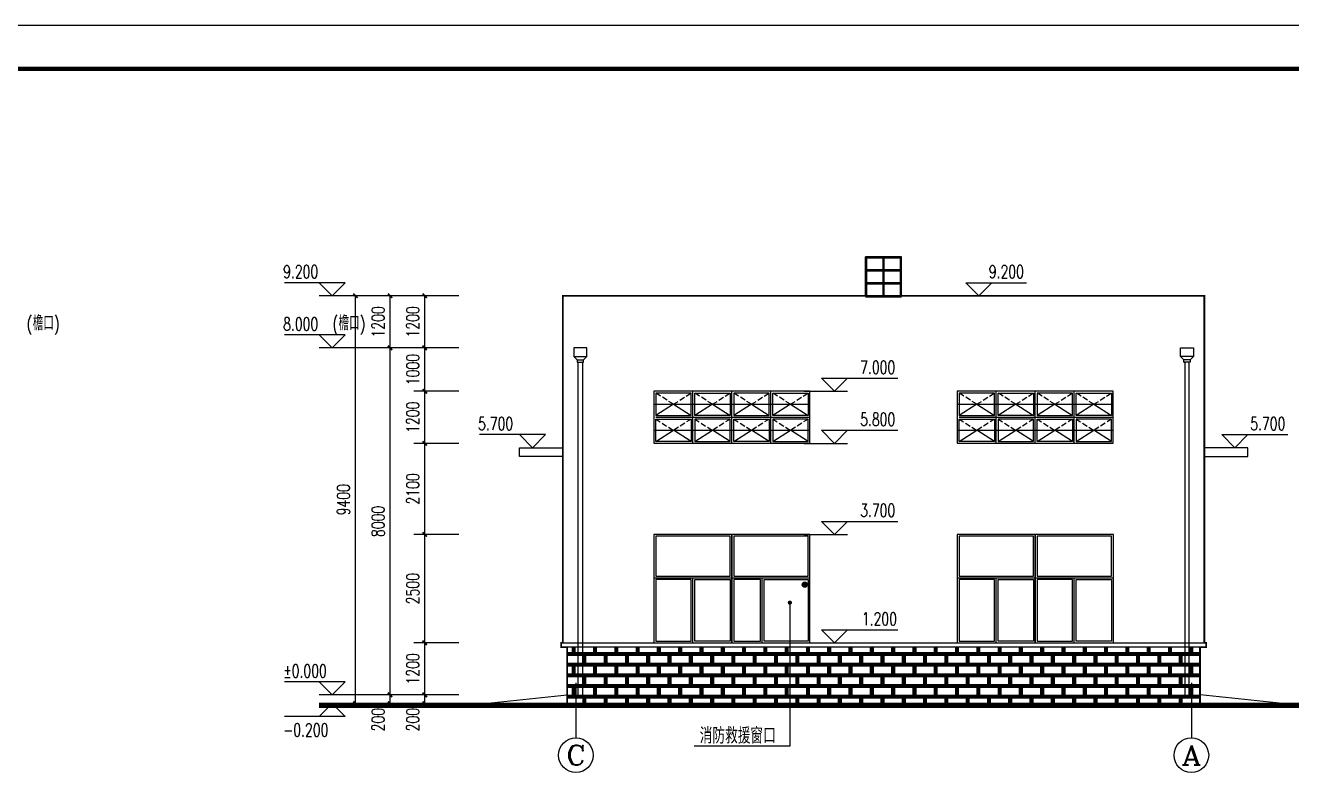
# Model space of a CAD drawing. Extents: x 4678611 to 4812712, y -485691 to -238224.
# Drawn here: x 4748018 to 4777239, y -443725 to -426291 of the extents above; entities that cross this region are included whole.
import ezdxf
from ezdxf.enums import TextEntityAlignment as Align

# ---------------------------------------------------------------- set-up
doc = ezdxf.new("R2010")
doc.units = 0
doc.header["$LTSCALE"] = 1000
doc.header["$MEASUREMENT"] = 0
doc.linetypes.add('DASH', pattern=[0.35, 0.25, -0.1])
doc.layers.get('0').update_dxf_attribs({"linetype": 'CONTINUOUS'})
doc.layers.get('Defpoints').update_dxf_attribs({"linetype": 'CONTINUOUS'})
doc.layers.add('_0', color=7, linetype='CONTINUOUS', lineweight=25)
for name, color, linetype in [('AXIS', 3, 'CONTINUOUS'), ('AXIS_TEXT', 7, 'CONTINUOUS'), ('DIM_ELEV', 3, 'CONTINUOUS'), ('DIM_LEAD', 3, 'CONTINUOUS'), ('E_STRM', 7, 'CONTINUOUS'), ('PUB_DIM', 3, 'CONTINUOUS'), ('PUB_HATCH', 8, 'CONTINUOUS'), ('PUB_TEXT', 7, 'CONTINUOUS'), ('PUB_TITLE', 4, 'CONTINUOUS'), ('WINDOW', 4, 'CONTINUOUS'), ('填充', 251, 'CONTINUOUS')]:
    doc.layers.add(name, color=color, linetype=linetype)
doc.styles.add('_HZTXT', font='txt.shx', dxfattribs={"width": 0.8, "bigfont": 'HZTXT.shx'})
doc.styles.add('_TCH_AXIS', font='COMPLEX', dxfattribs={"bigfont": 'GBCBIG'})
doc.styles.add('_TCH_DIM', font='SIMPLEX', dxfattribs={"bigfont": 'GBCBIG'})
doc.styles.add('_TCH_DIM_T3', font='SIMPLEX', dxfattribs={"width": 0.705882, "bigfont": 'GBCBIG'})
doc.dimstyles.new('_TCH_ARCH&&100', dxfattribs={"dimtxt": 297.5, "dimasz": 100, "dimexe": 250, "dimexo": 300, "dimgap": 126.25, "dimtad": 1, "dimdec": 0, "dimzin": 0, "dimdsep": 46, "dimtxsty": '_TCH_DIM_T3', "dimblk": 'ARCHTICK', "dimcen": 0.09, "dimclrt": 7, "dimazin": 2, "dimtfac": 1, "dimtdec": 0, "dimtix": 1, "dimtmove": 2, "dimatfit": 3, "dimfxl": 0, "dimtolj": 1, "dimtzin": 0, "dimarcsym": 0})

# ---------------------------------------------------------------- blocks, each defined once
blk = doc.blocks.new('_ArchTick')
at = {"color": 0, "linetype": 'ByBlock', "const_width": 0.4}
blk.add_lwpolyline([(-0.5, -0.5), (0.5, 0.5)], dxfattribs=at)
blk = doc.blocks.new('*D89')
at = {"layer": 'Defpoints', "color": 0}
for p in [(4757235, -432526), (4758323, -432526), (4758323, -433726)]:
    blk.add_point(p, dxfattribs=at)
at = {"layer": 'PUB_DIM', "color": 0, "lineweight": -2}
for p, q in [((4758023, -432526), (4756985, -432526)), ((4757235, -433726), (4757235, -432526)), ((4758023, -433726), (4756985, -433726))]:
    blk.add_line(p, q, dxfattribs=at)
at = {"layer": 'PUB_DIM', "color": 0, "lineweight": -2, "xscale": 100, "yscale": 100, "zscale": 100}
for p, rotation in [((4757235, -432526), 90), ((4757235, -433726), 270)]:
    blk.add_blockref('_ArchTick', p, dxfattribs=dict(at, rotation=rotation))
at = {"layer": 'PUB_DIM', "color": 7, "insert": (4756960, -433126), "char_height": 297.5, "attachment_point": 5, "rotation": 90, "style": '_TCH_DIM_T3'}
blk.add_mtext('\\A1;1200', dxfattribs=at)
blk = doc.blocks.new('*D90')
at = {"layer": 'Defpoints', "color": 0}
for p in [(4757235, -433726), (4758323, -433726), (4758323, -434726)]:
    blk.add_point(p, dxfattribs=at)
at = {"layer": 'PUB_DIM', "color": 0, "lineweight": -2}
for p, q in [((4758023, -433726), (4756985, -433726)), ((4757235, -434726), (4757235, -433726)), ((4758023, -434726), (4756985, -434726))]:
    blk.add_line(p, q, dxfattribs=at)
at = {"layer": 'PUB_DIM', "color": 0, "lineweight": -2, "xscale": 100, "yscale": 100, "zscale": 100}
for p, rotation in [((4757235, -433726), 90), ((4757235, -434726), 270)]:
    blk.add_blockref('_ArchTick', p, dxfattribs=dict(at, rotation=rotation))
at = {"layer": 'PUB_DIM', "color": 7, "insert": (4756960, -434226), "char_height": 297.5, "attachment_point": 5, "rotation": 90, "style": '_TCH_DIM_T3'}
blk.add_mtext('\\A1;1000', dxfattribs=at)
blk = doc.blocks.new('*D91')
at = {"layer": 'Defpoints', "color": 0}
for p in [(4757235, -434726), (4758323, -434726), (4758323, -435927)]:
    blk.add_point(p, dxfattribs=at)
at = {"layer": 'PUB_DIM', "color": 0, "lineweight": -2}
for p, q in [((4758023, -434726), (4756985, -434726)), ((4757235, -435927), (4757235, -434726)), ((4758023, -435927), (4756985, -435927))]:
    blk.add_line(p, q, dxfattribs=at)
at = {"layer": 'PUB_DIM', "color": 0, "lineweight": -2, "xscale": 100, "yscale": 100, "zscale": 100}
for p, rotation in [((4757235, -434726), 90), ((4757235, -435927), 270)]:
    blk.add_blockref('_ArchTick', p, dxfattribs=dict(at, rotation=rotation))
at = {"layer": 'PUB_DIM', "color": 7, "insert": (4756960, -435326), "char_height": 297.5, "attachment_point": 5, "rotation": 90, "style": '_TCH_DIM_T3'}
blk.add_mtext('\\A1;1200', dxfattribs=at)
blk = doc.blocks.new('*D92')
at = {"layer": 'Defpoints', "color": 0}
for p in [(4757235, -435927), (4758323, -435927), (4758323, -438027)]:
    blk.add_point(p, dxfattribs=at)
at = {"layer": 'PUB_DIM', "color": 0, "lineweight": -2}
for p, q in [((4758023, -435927), (4756985, -435927)), ((4757235, -438027), (4757235, -435927)), ((4758023, -438027), (4756985, -438027))]:
    blk.add_line(p, q, dxfattribs=at)
at = {"layer": 'PUB_DIM', "color": 0, "lineweight": -2, "xscale": 100, "yscale": 100, "zscale": 100}
for p, rotation in [((4757235, -435927), 90), ((4757235, -438027), 270)]:
    blk.add_blockref('_ArchTick', p, dxfattribs=dict(at, rotation=rotation))
at = {"layer": 'PUB_DIM', "color": 7, "insert": (4756960, -436977), "char_height": 297.5, "attachment_point": 5, "rotation": 90, "style": '_TCH_DIM_T3'}
blk.add_mtext('\\A1;2100', dxfattribs=at)
blk = doc.blocks.new('*D93')
at = {"layer": 'Defpoints', "color": 0}
for p in [(4757235, -438027), (4758323, -438027), (4758323, -440526)]:
    blk.add_point(p, dxfattribs=at)
at = {"layer": 'PUB_DIM', "color": 0, "lineweight": -2}
for p, q in [((4758023, -438027), (4756985, -438027)), ((4757235, -440526), (4757235, -438027)), ((4758023, -440526), (4756985, -440526))]:
    blk.add_line(p, q, dxfattribs=at)
at = {"layer": 'PUB_DIM', "color": 0, "lineweight": -2, "xscale": 100, "yscale": 100, "zscale": 100}
for p, rotation in [((4757235, -438027), 90), ((4757235, -440526), 270)]:
    blk.add_blockref('_ArchTick', p, dxfattribs=dict(at, rotation=rotation))
at = {"layer": 'PUB_DIM', "color": 7, "insert": (4756960, -439276), "char_height": 297.5, "attachment_point": 5, "rotation": 90, "style": '_TCH_DIM_T3'}
blk.add_mtext('\\A1;2500', dxfattribs=at)
blk = doc.blocks.new('*D94')
at = {"layer": 'Defpoints', "color": 0}
for p in [(4757235, -440526), (4758323, -440526), (4758323, -441726)]:
    blk.add_point(p, dxfattribs=at)
at = {"layer": 'PUB_DIM', "color": 0, "lineweight": -2}
for p, q in [((4758023, -440526), (4756985, -440526)), ((4757235, -441726), (4757235, -440526)), ((4758023, -441726), (4756985, -441726))]:
    blk.add_line(p, q, dxfattribs=at)
at = {"layer": 'PUB_DIM', "color": 0, "lineweight": -2, "xscale": 100, "yscale": 100, "zscale": 100}
for p, rotation in [((4757235, -440526), 90), ((4757235, -441726), 270)]:
    blk.add_blockref('_ArchTick', p, dxfattribs=dict(at, rotation=rotation))
at = {"layer": 'PUB_DIM', "color": 7, "insert": (4756960, -441126), "char_height": 297.5, "attachment_point": 5, "rotation": 90, "style": '_TCH_DIM_T3'}
blk.add_mtext('\\A1;1200', dxfattribs=at)
blk = doc.blocks.new('*D95')
at = {"layer": 'Defpoints', "color": 0}
for p in [(4757235, -441726), (4758323, -441726), (4758323, -441926)]:
    blk.add_point(p, dxfattribs=at)
at = {"layer": 'PUB_DIM', "color": 0, "lineweight": -2}
for p, q in [((4758023, -441726), (4756985, -441726)), ((4757235, -441726), (4757235, -441626)), ((4757235, -441926), (4757235, -441726)), ((4758023, -441926), (4756985, -441926)), ((4757235, -441926), (4757235, -442026))]:
    blk.add_line(p, q, dxfattribs=at)
at = {"layer": 'PUB_DIM', "color": 0, "lineweight": -2, "xscale": 100, "yscale": 100, "zscale": 100}
for p, rotation in [((4757235, -441726), 270), ((4757235, -441926), 90)]:
    blk.add_blockref('_ArchTick', p, dxfattribs=dict(at, rotation=rotation))
at = {"layer": 'PUB_DIM', "color": 7, "insert": (4756960, -442296), "char_height": 297.5, "attachment_point": 5, "rotation": 90, "style": '_TCH_DIM_T3'}
blk.add_mtext('\\A1;200', dxfattribs=at)
blk = doc.blocks.new('*D96')
at = {"layer": 'Defpoints', "color": 0}
for p in [(4755635, -432526), (4757223, -432526), (4757223, -441926)]:
    blk.add_point(p, dxfattribs=at)
at = {"layer": 'PUB_DIM', "color": 0, "lineweight": -2}
for p, q in [((4756923, -432526), (4755385, -432526)), ((4755635, -441926), (4755635, -432526)), ((4756923, -441926), (4755385, -441926))]:
    blk.add_line(p, q, dxfattribs=at)
at = {"layer": 'PUB_DIM', "color": 0, "lineweight": -2, "xscale": 100, "yscale": 100, "zscale": 100}
for p, rotation in [((4755635, -432526), 90), ((4755635, -441926), 270)]:
    blk.add_blockref('_ArchTick', p, dxfattribs=dict(at, rotation=rotation))
at = {"layer": 'PUB_DIM', "color": 7, "insert": (4755360, -437226), "char_height": 297.5, "attachment_point": 5, "rotation": 90, "style": '_TCH_DIM_T3'}
blk.add_mtext('\\A1;9400', dxfattribs=at)
blk = doc.blocks.new('*D97')
at = {"layer": 'Defpoints', "color": 0}
for p in [(4756435, -432526), (4757223, -432526), (4757223, -433726)]:
    blk.add_point(p, dxfattribs=at)
at = {"layer": 'PUB_DIM', "color": 0, "lineweight": -2}
for p, q in [((4756923, -432526), (4756185, -432526)), ((4756435, -433726), (4756435, -432526)), ((4756923, -433726), (4756185, -433726))]:
    blk.add_line(p, q, dxfattribs=at)
at = {"layer": 'PUB_DIM', "color": 0, "lineweight": -2, "xscale": 100, "yscale": 100, "zscale": 100}
for p, rotation in [((4756435, -432526), 90), ((4756435, -433726), 270)]:
    blk.add_blockref('_ArchTick', p, dxfattribs=dict(at, rotation=rotation))
at = {"layer": 'PUB_DIM', "color": 7, "insert": (4756160, -433126), "char_height": 297.5, "attachment_point": 5, "rotation": 90, "style": '_TCH_DIM_T3'}
blk.add_mtext('\\A1;1200', dxfattribs=at)
blk = doc.blocks.new('*D98')
at = {"layer": 'Defpoints', "color": 0}
for p in [(4756435, -433726), (4757223, -433726), (4757223, -441726)]:
    blk.add_point(p, dxfattribs=at)
at = {"layer": 'PUB_DIM', "color": 0, "lineweight": -2}
for p, q in [((4756923, -433726), (4756185, -433726)), ((4756435, -441726), (4756435, -433726)), ((4756923, -441726), (4756185, -441726))]:
    blk.add_line(p, q, dxfattribs=at)
at = {"layer": 'PUB_DIM', "color": 0, "lineweight": -2, "xscale": 100, "yscale": 100, "zscale": 100}
for p, rotation in [((4756435, -433726), 90), ((4756435, -441726), 270)]:
    blk.add_blockref('_ArchTick', p, dxfattribs=dict(at, rotation=rotation))
at = {"layer": 'PUB_DIM', "color": 7, "insert": (4756160, -437726), "char_height": 297.5, "attachment_point": 5, "rotation": 90, "style": '_TCH_DIM_T3'}
blk.add_mtext('\\A1;8000', dxfattribs=at)
blk = doc.blocks.new('*D99')
at = {"layer": 'Defpoints', "color": 0}
for p in [(4756435, -441726), (4757223, -441726), (4757223, -441926)]:
    blk.add_point(p, dxfattribs=at)
at = {"layer": 'PUB_DIM', "color": 0, "lineweight": -2}
for p, q in [((4756923, -441726), (4756185, -441726)), ((4756435, -441726), (4756435, -441626)), ((4756435, -441926), (4756435, -441726)), ((4756923, -441926), (4756185, -441926)), ((4756435, -441926), (4756435, -442026))]:
    blk.add_line(p, q, dxfattribs=at)
at = {"layer": 'PUB_DIM', "color": 0, "lineweight": -2, "xscale": 100, "yscale": 100, "zscale": 100}
for p, rotation in [((4756435, -441726), 270), ((4756435, -441926), 90)]:
    blk.add_blockref('_ArchTick', p, dxfattribs=dict(at, rotation=rotation))
at = {"layer": 'PUB_DIM', "color": 7, "insert": (4756160, -442296), "char_height": 297.5, "attachment_point": 5, "rotation": 90, "style": '_TCH_DIM_T3'}
blk.add_mtext('\\A1;200', dxfattribs=at)
blk = doc.blocks.new('_RAINH')
blk.add_lwpolyline([(-150, 0), (-150, -200), (150, -200), (150, 0)], close=True)
for points in [[(-150, -200), (-75, -280), (75, -280), (150, -200)], [(-75, -280), (-75, -330), (75, -330), (75, -280)]]:
    blk.add_lwpolyline(points)
blk = doc.blocks.new('C-3015')
at = {"layer": 'PUB_HATCH', "linetype": 'DASH', "ltscale": 0.5}
for p, q in [((733687, 126065), (733277, 126325)), ((733687, 126065), (734097, 126325)), ((734587, 126065), (734177, 126325)), ((734587, 126065), (734997, 126325)), ((735487, 126065), (735077, 126325)), ((735487, 126065), (735897, 126325)), ((736387, 126065), (735977, 126325)), ((736387, 126065), (736797, 126325)), ((733277, 125725), (733687, 125465)), ((734097, 125725), (733687, 125465)), ((734177, 125725), (734587, 125465)), ((734997, 125725), (734587, 125465)), ((735077, 125725), (735487, 125465)), ((735897, 125725), (735487, 125465)), ((735977, 125725), (736387, 125465)), ((736797, 125725), (736387, 125465))]:
    blk.add_line(p, q, dxfattribs=at)
at = {"layer": 'PUB_HATCH'}
for p, q in [((736837, 126065), (733237, 126065)), ((733687, 126065), (733277, 125805)), ((733687, 126065), (734097, 125805)), ((734587, 126065), (734177, 125805)), ((734587, 126065), (734997, 125805)), ((735487, 126065), (735077, 125805)), ((735487, 126065), (735897, 125805)), ((736387, 126065), (735977, 125805)), ((736387, 126065), (736797, 125805)), ((736837, 125465), (733237, 125465)), ((733277, 125205), (733687, 125465)), ((734097, 125205), (733687, 125465)), ((734177, 125205), (734587, 125465)), ((734997, 125205), (734587, 125465)), ((735077, 125205), (735487, 125465)), ((735897, 125205), (735487, 125465)), ((735977, 125205), (736387, 125465)), ((736797, 125205), (736387, 125465))]:
    blk.add_line(p, q, dxfattribs=at)
at = {"layer": 'WINDOW', "color": 160}
for p, q in [((734137, 125165), (734137, 126365)), ((735037, 125165), (735037, 126365)), ((735937, 125165), (735937, 126365)), ((736797, 125765), (733237, 125765))]:
    blk.add_line(p, q, dxfattribs=at)
for points in [[(733237, 126365), (736837, 126365), (736837, 125165), (733237, 125165)], [(734097, 126325), (733277, 126325), (733277, 125805), (734097, 125805)], [(734177, 126325), (734997, 126325), (734997, 125805), (734177, 125805)], [(735897, 126325), (735077, 126325), (735077, 125805), (735897, 125805)], [(735977, 126325), (736797, 126325), (736797, 125805), (735977, 125805)], [(734097, 125205), (733277, 125205), (733277, 125725), (734097, 125725)], [(734177, 125205), (734997, 125205), (734997, 125725), (734177, 125725)], [(735897, 125205), (735077, 125205), (735077, 125725), (735897, 125725)], [(735977, 125205), (736797, 125205), (736797, 125725), (735977, 125725)]]:
    blk.add_lwpolyline(points, close=True, dxfattribs=at)

msp = doc.modelspace()

# ---------------------------------------------------------------- hatches: boundary and pattern name
at = {"layer": '_0'}
msp.add_hatch(color=0, dxfattribs=at).paths.add_polyline_path([(4765954, -439185.2, -1), (4766054, -439185.2, -1)])
at = {"layer": '填充', "linetype": 'ByBlock', "lineweight": 100}
h = msp.add_hatch(dxfattribs=at)
h.set_pattern_fill('AR-B816C', color=256, scale=200)
h.set_pattern_definition([(0, (-6465252.82, 301693.9), (245.692378, 245.692378), [479.867928, -11.51682]), (0, (-6465498.52, 301705.42), (245.692378, 245.692378), [479.867928, -11.51682]), (90, (-6465252.82, 301693.9), (-245.692378, 245.692378), [-257.20918, 234.175548]), (90, (-6465264.34, 301693.9), (-245.692378, 245.692378), [-257.20918, 234.175548])])
h.paths.add_polyline_path([(4775124.2, -441926.4), (4775124.2, -440626.4), (4760524.2, -440626.4), (4760524.2, -441926.4)])

# ---------------------------------------------------------------- linework, layer by layer
at = {"color": 8}
for p, q in [((4767409.2, -432523.9), (4767409.2, -431623.9)), ((4768239.2, -431623.9), (4767409.2, -431623.9)), ((4768239.2, -431653.9), (4767409.2, -431653.9)), ((4767439.2, -431923.9), (4767439.2, -431653.9)), ((4767809.2, -431923.9), (4767809.2, -431653.9)), ((4767839.2, -431923.9), (4767839.2, -431653.9)), ((4768209.2, -431923.9), (4768209.2, -431653.9)), ((4768239.2, -432523.9), (4768239.2, -431623.9)), ((4768239.2, -431923.9), (4767409.2, -431923.9)), ((4768239.2, -431953.9), (4767409.2, -431953.9)), ((4767439.2, -432223.9), (4767439.2, -431953.9)), ((4767809.2, -432223.9), (4767809.2, -431953.9)), ((4767839.2, -432223.9), (4767839.2, -431953.9)), ((4768209.2, -432223.9), (4768209.2, -431953.9)), ((4768239.2, -432223.9), (4767409.2, -432223.9)), ((4768239.2, -432253.9), (4767409.2, -432253.9)), ((4767439.2, -432523.9), (4767439.2, -432253.9)), ((4767809.2, -432523.9), (4767809.2, -432253.9)), ((4767839.2, -432523.9), (4767839.2, -432253.9)), ((4768209.2, -432523.9), (4768209.2, -432253.9)), ((4768239.2, -432523.9), (4767409.2, -432523.9)), ((4768239.2, -432553.9), (4767409.2, -432553.9))]:
    msp.add_line(p, q, dxfattribs=at)
for p, q in [((4760774.2, -441726.4), (4760774.2, -434053.9)), ((4760899.2, -434053.9), (4760874.2, -434053.9)), ((4760874.2, -434053.9), (4760874.2, -441726.4)), ((4774749.2, -434053.9), (4774774.2, -434053.9)), ((4774774.2, -434053.9), (4774774.2, -441726.4)), ((4774874.2, -441726.4), (4774874.2, -434053.9))]:
    msp.add_line(p, q)
for points in [[(4760424.2, -436226.4), (4759424.2, -436226.4), (4759424.2, -436026.4), (4760424.2, -436026.4)], [(4775224.2, -436226.4), (4776224.2, -436226.4), (4776224.2, -436026.4), (4775224.2, -436026.4)]]:
    msp.add_lwpolyline(points)
at = {"layer": '_0', "color": 0}
for p, q in [((4760424.2, -440526.4), (4775224.2, -440526.4)), ((4775124.2, -440626.4), (4760524.2, -440626.4)), ((4758624.2, -441926.4), (4760524.2, -441726.4)), ((4777024.2, -441926.4), (4775124.2, -441726.4)), ((4780852.2, -441926.4), (4754796.2, -441926.4))]:
    msp.add_line(p, q, dxfattribs=at)
for points, const_width in [([(4775124.2, -441926.4), (4775124.2, -440626.4), (4775264.2, -440626.4), (4775264.2, -440526.4), (4775224.2, -440526.4), (4775224.2, -432523.9), (4760424.2, -432523.9), (4760424.2, -440526.4), (4760384.2, -440526.4), (4760384.2, -440626.4), (4760524.2, -440626.4), (4760524.2, -441926.4)], 40), ([(4780852.2, -441976.4), (4754796.2, -441976.4)], 100)]:
    msp.add_lwpolyline(points, dxfattribs=dict(at, const_width=const_width))
for radius in [60, 50]:
    msp.add_circle((4766004, -439185.2), radius, dxfattribs=at)
at = {"layer": 'AXIS'}
for p, q in [((4765660.1, -439599.1), (4765660.1, -442908.1)), ((4765660.1, -442908.1), (4763455.5, -442908.1))]:
    msp.add_line(p, q, dxfattribs=at)
at = {"layer": 'AXIS', "color": 0}
for p, q in [((4760723.6, -441446.9), (4760723.6, -442715)), ((4774924.2, -441446.9), (4774924.2, -442715))]:
    msp.add_line(p, q, dxfattribs=at)
for centre in [(4760723.6, -443115), (4774924.2, -443115)]:
    msp.add_circle(centre, 400, dxfattribs=at)
at = {"layer": 'DIM_ELEV'}
for p, q in [((4755396.2, -432223.9), (4753997.2, -432223.9)), ((4755096.2, -432523.9), (4754796.2, -432223.9)), ((4755096.2, -432523.9), (4755396.2, -432223.9)), ((4770021.6, -432523.9), (4769721.6, -432223.9)), ((4769721.6, -432223.9), (4771120.5, -432223.9)), ((4770021.6, -432523.9), (4770321.6, -432223.9)), ((4755796.2, -432523.9), (4754796.2, -432523.9)), ((4769321.6, -432523.9), (4770321.6, -432523.9)), ((4755396.2, -433426.4), (4753997.2, -433426.4)), ((4755096.2, -433726.4), (4754796.2, -433426.4)), ((4755096.2, -433726.4), (4755396.2, -433426.4)), ((4755796.2, -433726.4), (4754796.2, -433726.4)), ((4766689.6, -434726.4), (4766389.6, -434426.4)), ((4766389.6, -434426.4), (4768151.5, -434426.4)), ((4766689.6, -434726.4), (4766989.6, -434426.4)), ((4765989.6, -434726.4), (4766989.6, -434726.4)), ((4766689.6, -435926.4), (4766389.6, -435626.4)), ((4766389.6, -435626.4), (4768151.5, -435626.4)), ((4766689.6, -435926.4), (4766989.6, -435626.4)), ((4760024.2, -435726.4), (4758495.4, -435726.4)), ((4759724.2, -436026.4), (4759424.2, -435726.4)), ((4759724.2, -436026.4), (4760024.2, -435726.4)), ((4765989.6, -435926.4), (4766989.6, -435926.4)), ((4775924.2, -436026.4), (4775624.2, -435726.4)), ((4775624.2, -435726.4), (4777153, -435726.4)), ((4775924.2, -436026.4), (4776224.2, -435726.4)), ((4766689.6, -438026.4), (4766389.6, -437726.4)), ((4766389.6, -437726.4), (4768151.5, -437726.4)), ((4766689.6, -438026.4), (4766989.6, -437726.4)), ((4765989.6, -438026.4), (4766989.6, -438026.4)), ((4766689.6, -440526.4), (4766389.6, -440226.4)), ((4766389.6, -440226.4), (4768151.5, -440226.4)), ((4766689.6, -440526.4), (4766989.6, -440226.4)), ((4765989.6, -440526.4), (4766989.6, -440526.4)), ((4755396.2, -441426.4), (4753997.2, -441426.4)), ((4755096.2, -441726.4), (4754796.2, -441426.4)), ((4755096.2, -441726.4), (4755396.2, -441426.4)), ((4756224.8, -441726.4), (4754796.2, -441726.4)), ((4755096.2, -441926.4), (4754796.2, -442226.4)), ((4755796.2, -441926.4), (4754796.2, -441926.4)), ((4755096.2, -441926.4), (4755396.2, -442226.4)), ((4755396.2, -442226.4), (4753997.2, -442226.4))]:
    msp.add_line(p, q, dxfattribs=at)
at = {"layer": 'DIM_LEAD', "const_width": 48}
msp.add_lwpolyline([(4765660.1, -439623.1, -1), (4765660.1, -439575.1, -1)], format="xyb", close=True, dxfattribs=at)
at = {"layer": 'E_STRM'}
for p, q in [((4760874.2, -434053.9), (4760874.2, -441726.4)), ((4774774.2, -434053.9), (4774774.2, -441726.4))]:
    msp.add_line(p, q, dxfattribs=at)
at = {"layer": 'PUB_DIM'}
for p, q in [((4757722.7, -432525.9), (4754796.2, -432525.9)), ((4757722.7, -433726.4), (4754796.2, -433726.4)), ((4757722.7, -441726.4), (4754796.2, -441726.4))]:
    msp.add_line(p, q, dxfattribs=at)
at = {"layer": 'PUB_TITLE', "color": 4}
msp.add_lwpolyline([(4708672.5, -485690.7), (4792772.5, -485690.7), (4792772.5, -426290.7), (4708672.5, -426290.7)], close=True, dxfattribs=at)
at = {"layer": 'PUB_TITLE', "color": 4, "const_width": 100}
msp.add_lwpolyline([(4711172.5, -484690.7), (4791772.5, -484690.7), (4791772.5, -427290.7), (4711172.5, -427290.7)], close=True, dxfattribs=at)
at = {"layer": 'WINDOW', "color": 160}
for p, q in [((4762524.2, -439026.4), (4764324.2, -439026.4)), ((4763424.2, -440526.4), (4763424.2, -439026.4)), ((4764324.2, -439026.4), (4766124.2, -439026.4)), ((4765024.2, -440526.4), (4765024.2, -439026.4)), ((4769524.2, -439026.4), (4771324.2, -439026.4)), ((4770424.2, -440526.4), (4770424.2, -439026.4)), ((4771324.2, -439026.4), (4773124.2, -439026.4)), ((4772224.2, -440526.4), (4772224.2, -439026.4))]:
    msp.add_line(p, q, dxfattribs=at)
for points in [[(4764324.2, -438026.4), (4762524.2, -438026.4), (4762524.2, -440526.4), (4764324.2, -440526.4)], [(4764284.2, -438066.4), (4762564.2, -438066.4), (4762564.2, -438986.4), (4764284.2, -438986.4)], [(4766124.2, -438026.4), (4764324.2, -438026.4), (4764324.2, -440526.4), (4766124.2, -440526.4)], [(4766084.2, -438066.4), (4764364.2, -438066.4), (4764364.2, -438986.4), (4766084.2, -438986.4)], [(4771324.2, -438026.4), (4769524.2, -438026.4), (4769524.2, -440526.4), (4771324.2, -440526.4)], [(4771284.2, -438066.4), (4769564.2, -438066.4), (4769564.2, -438986.4), (4771284.2, -438986.4)], [(4773124.2, -438026.4), (4771324.2, -438026.4), (4771324.2, -440526.4), (4773124.2, -440526.4)], [(4773084.2, -438066.4), (4771364.2, -438066.4), (4771364.2, -438986.4), (4773084.2, -438986.4)], [(4763384.2, -439066.4), (4762564.2, -439066.4), (4762564.2, -440486.4), (4763384.2, -440486.4)], [(4763464.2, -439066.4), (4764284.2, -439066.4), (4764284.2, -440486.4), (4763464.2, -440486.4)], [(4764984.2, -439066.4), (4764364.2, -439066.4), (4764364.2, -440486.4), (4764984.2, -440486.4)], [(4765064.2, -439066.4), (4766084.2, -439066.4), (4766084.2, -440486.4), (4765064.2, -440486.4)], [(4770384.2, -439066.4), (4769564.2, -439066.4), (4769564.2, -440486.4), (4770384.2, -440486.4)], [(4770464.2, -439066.4), (4771284.2, -439066.4), (4771284.2, -440486.4), (4770464.2, -440486.4)], [(4772184.2, -439066.4), (4771364.2, -439066.4), (4771364.2, -440486.4), (4772184.2, -440486.4)], [(4772264.2, -439066.4), (4773084.2, -439066.4), (4773084.2, -440486.4), (4772264.2, -440486.4)]]:
    msp.add_lwpolyline(points, close=True, dxfattribs=at)

# ---------------------------------------------------------------- block references
at = {"xscale": -1}
for p in [(5499360.8, -561091.1), (5506360.8, -561091.1)]:
    msp.add_blockref('C-3015', p, dxfattribs=at)
at = {"layer": 'E_STRM'}
msp.add_blockref('_RAINH', (4760824.2, -433723.9), dxfattribs=at)
at = {"layer": 'E_STRM', "xscale": -1}
msp.add_blockref('_RAINH', (4774824.2, -433723.9), dxfattribs=at)

# ---------------------------------------------------------------- texts
at = {"layer": 'AXIS_TEXT', "color": 0, "style": '_TCH_AXIS'}
for s, width, p, p2 in [('C', 1.4, (4760497.3, -443341.3), (4760949.9, -443341.3)), ('A', 1.166667, (4774697.9, -443341.3), (4775150.5, -443341.3))]:
    msp.add_text(s, height=452.5, dxfattribs=dict(at, width=width)).set_placement(p, p2, align=Align.FIT)
at = {"layer": 'PUB_DIM', "style": '_HZTXT', "width": 0.8}
msp.add_text('消防救援窗口', height=365.69, dxfattribs=at).set_placement((4763579.7, -442847.9, 3517.8))
at = {"layer": 'PUB_TEXT', "style": '_TCH_DIM', "width": 0.705882}
for s, p in [('9.200', (4753967.2, -432118.9)), ('9.200', (4770250.5, -432118.9)), ('(', (4748050.3, -433321.4)), (')', (4748681.8, -433321.4)), ('8.000', (4753967.2, -433321.4)), ('(', (4755105.2, -433321.4)), (')', (4755736.7, -433321.4)), ('7.000', (4767281.5, -434321.4)), ('5.700', (4758465.4, -435621.4)), ('5.800', (4767281.5, -435521.4)), ('5.700', (4776283, -435621.4)), ('3.700', (4767281.5, -437621.4)), ('1.200', (4767321.5, -440121.4)), ('%%P0.000', (4753967.2, -441321.4)), ('-0.200', (4753967.2, -442681.4))]:
    msp.add_text(s, height=297.5, dxfattribs=at).set_placement(p)
at = {"layer": 'PUB_TEXT', "style": '_TCH_DIM'}
for p in [(4748190.3, -433321.4), (4755245.2, -433321.4)]:
    msp.add_text('檐口', height=337.59, dxfattribs=at).set_placement(p)

# ---------------------------------------------------------------- dimensions: what is measured, and where the dimension line sits
at = {"layer": 'PUB_DIM'}
for p1, p2, distance, picture, middle in [((4757222.6705, -441926.4222), (4757222.6705, -432525.9284), 1587.7287, '*D96', (4755359.9419, -437226.1753)), ((4757222.6705, -433726.4222), (4757222.6705, -432525.9284), 787.7287, '*D97', (4756159.9419, -433126.1753)), ((4758322.6705, -433726.4222), (4758322.6705, -432525.9284), 1087.7287, '*D89', (4756959.9419, -433126.1753)), ((4757222.7, -441726.4), (4757222.7, -433726.4), 787.7, '*D98', (4756159.9, -437726.4)), ((4758322.7, -434726.4), (4758322.7, -433726.4), 1087.7, '*D90', (4756959.9, -434226.4)), ((4758322.7, -435926.5), (4758322.7, -434726.4), 1087.7, '*D91', (4756959.9, -435326.5)), ((4758322.7, -438026.5), (4758322.7, -435926.5), 1087.7, '*D92', (4756959.9, -436976.5)), ((4758322.7, -440526.4), (4758322.7, -438026.5), 1087.7, '*D93', (4756959.9, -439276.5)), ((4758322.7, -441726.4), (4758322.7, -440526.4), 1087.7, '*D94', (4756959.9, -441126.4))]:
    dim = msp.add_aligned_dim(p1=p1, p2=p2, distance=distance, dimstyle='_TCH_ARCH&&100', dxfattribs=at)
    dim.commit()
    dim.dimension.update_dxf_attribs({"geometry": picture, "text_midpoint": middle})
for base, p1, p2, picture, middle in [((4756434.9, -441726.4), (4757222.7, -441926.4), (4757222.7, -441726.4), '*D99', (4756159.9, -442296.4)), ((4757234.9, -441726.4), (4758322.7, -441926.4), (4758322.7, -441726.4), '*D95', (4756959.9, -442296.4))]:
    dim = msp.add_linear_dim(base=base, p1=p1, p2=p2, angle=90, dimstyle='_TCH_ARCH&&100', dxfattribs=at)
    dim.commit()
    dim.dimension.update_dxf_attribs({"geometry": picture, "text_midpoint": middle, "dimtype": 129})

doc.saveas('drawing.dxf')
